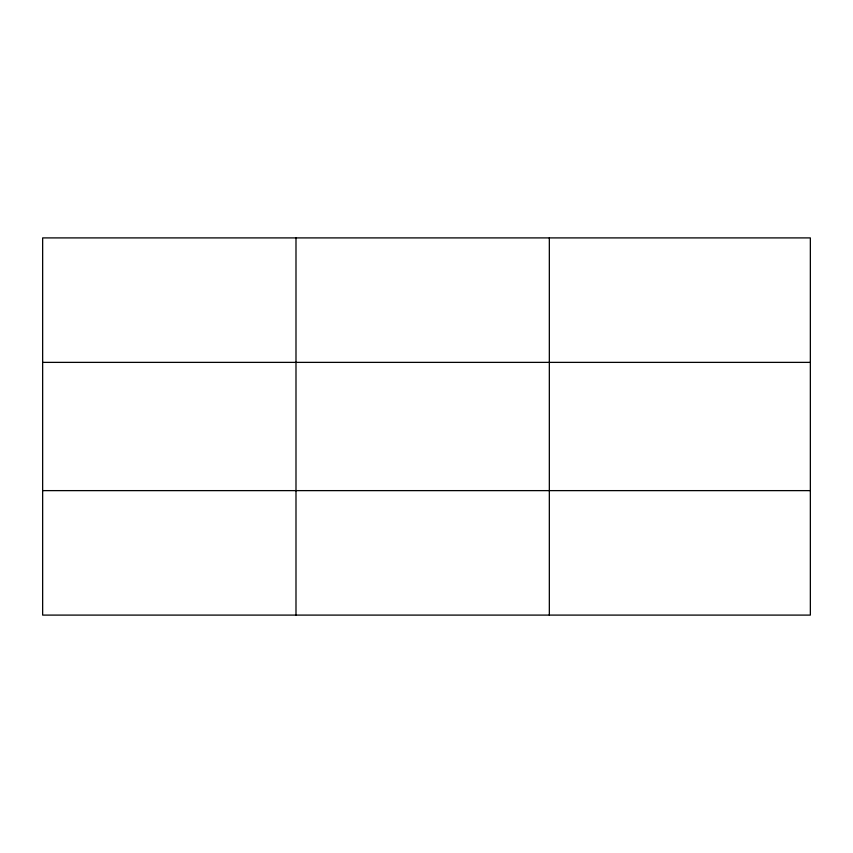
<?xml version="1.0" encoding="UTF-8"?>
<svg xmlns="http://www.w3.org/2000/svg" width="853" height="853" viewBox="0 0 853 853"><rect width="100%" height="100%" fill="white"/><g stroke="black" fill="none" stroke-linecap="round" stroke-linejoin="round"><path stroke-width="1.28" d="M295.991 237.902L295.991 615.098M549.332 237.902L549.332 615.098M810.35 362.376L810.35 237.902L42.65 237.902L42.65 615.098L810.35 615.098L810.35 362.376L42.65 362.376M42.65 490.624L810.35 490.624"/></g></svg>
